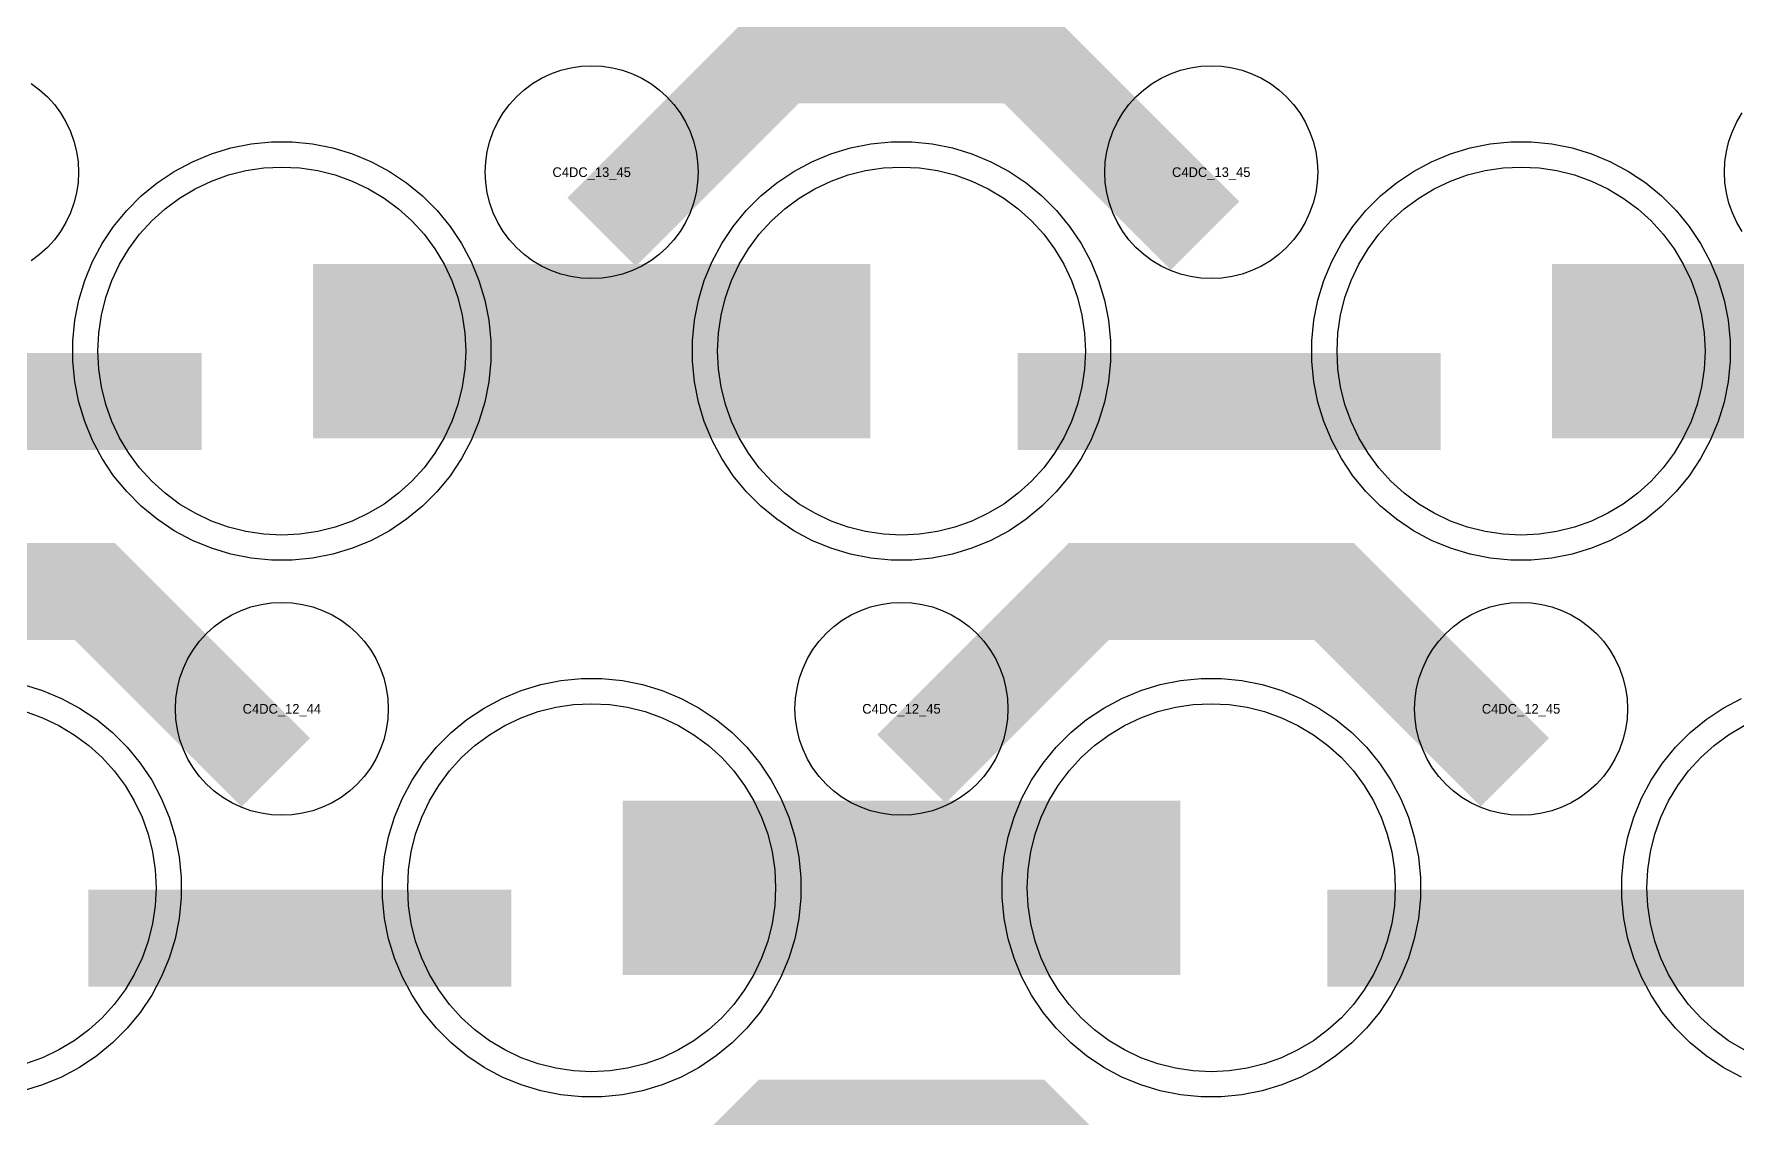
# Model space of a CAD drawing. Extents: x -11880 to 11880, y -14992 to 14992.
# Drawn here: x 2256 to 2695.8, y -13236.2 to -12956.4 of the extents above; entities that cross this region are included whole.
import ezdxf
from ezdxf.enums import TextEntityAlignment as Align

# ---------------------------------------------------------------- set-up
doc = ezdxf.new("R2010")
doc.units = 0
doc.header["$MEASUREMENT"] = 0
for name, color, linetype in [('GDS_775_DT_237', 138, 'CONTINUOUS'), ('RDL1_FS', 34, 'CONTINUOUS'), ('RDL_BS', 160, 'CONTINUOUS')]:
    doc.layers.add(name, color=color, linetype=linetype)

msp = doc.modelspace()

# ---------------------------------------------------------------- linework, layer by layer
at = {"layer": 'RDL1_FS'}
for points in [[(2320, -13085.739), (2315.343, -13085.51), (2310.732, -13084.826), (2306.209, -13083.694), (2301.819, -13082.122), (2297.605, -13080.13), (2293.605, -13077.732), (2289.86, -13074.954), (2286.406, -13071.824), (2283.276, -13068.37), (2280.498, -13064.625), (2278.1, -13060.625), (2276.108, -13056.411), (2274.536, -13052.021), (2273.404, -13047.498), (2272.72, -13042.887), (2272.491, -13038.23), (2272.72, -13033.573), (2273.404, -13028.962), (2274.536, -13024.439), (2276.108, -13020.049), (2278.1, -13015.835), (2280.498, -13011.835), (2283.276, -13008.09), (2286.406, -13004.636), (2289.86, -13001.506), (2293.605, -12998.728), (2297.605, -12996.33), (2301.819, -12994.338), (2306.209, -12992.766), (2310.732, -12991.634), (2315.343, -12990.95), (2320, -12990.721), (2324.657, -12990.95), (2329.268, -12991.634), (2333.791, -12992.766), (2338.181, -12994.338), (2342.395, -12996.33), (2346.395, -12998.728), (2350.14, -13001.506), (2353.594, -13004.636), (2356.724, -13008.09), (2359.502, -13011.835), (2361.9, -13015.835), (2363.892, -13020.049), (2365.464, -13024.439), (2366.596, -13028.962), (2367.28, -13033.573), (2367.509, -13038.23), (2367.28, -13042.887), (2366.596, -13047.498), (2365.464, -13052.021), (2363.892, -13056.411), (2361.9, -13060.625), (2359.502, -13064.625), (2356.724, -13068.37), (2353.594, -13071.824), (2350.14, -13074.954), (2346.395, -13077.732), (2342.395, -13080.13), (2338.181, -13082.122), (2333.791, -13083.694), (2329.268, -13084.826), (2324.657, -13085.51)], [(2480, -13085.739), (2475.343, -13085.51), (2470.732, -13084.826), (2466.209, -13083.694), (2461.819, -13082.122), (2457.605, -13080.13), (2453.605, -13077.732), (2449.86, -13074.954), (2446.406, -13071.824), (2443.276, -13068.37), (2440.498, -13064.625), (2438.1, -13060.625), (2436.108, -13056.411), (2434.536, -13052.021), (2433.404, -13047.498), (2432.72, -13042.887), (2432.491, -13038.23), (2432.72, -13033.573), (2433.404, -13028.962), (2434.536, -13024.439), (2436.108, -13020.049), (2438.1, -13015.835), (2440.498, -13011.835), (2443.276, -13008.09), (2446.406, -13004.636), (2449.86, -13001.506), (2453.605, -12998.728), (2457.605, -12996.33), (2461.819, -12994.338), (2466.209, -12992.766), (2470.732, -12991.634), (2475.343, -12990.95), (2480, -12990.721), (2484.657, -12990.95), (2489.268, -12991.634), (2493.791, -12992.766), (2498.181, -12994.338), (2502.395, -12996.33), (2506.395, -12998.728), (2510.14, -13001.506), (2513.594, -13004.636), (2516.724, -13008.09), (2519.502, -13011.835), (2521.9, -13015.835), (2523.892, -13020.049), (2525.464, -13024.439), (2526.596, -13028.962), (2527.28, -13033.573), (2527.509, -13038.23), (2527.28, -13042.887), (2526.596, -13047.498), (2525.464, -13052.021), (2523.892, -13056.411), (2521.9, -13060.625), (2519.502, -13064.625), (2516.724, -13068.37), (2513.594, -13071.824), (2510.14, -13074.954), (2506.395, -13077.732), (2502.395, -13080.13), (2498.181, -13082.122), (2493.791, -13083.694), (2489.268, -13084.826), (2484.657, -13085.51)], [(2640, -13085.739), (2635.343, -13085.51), (2630.732, -13084.826), (2626.209, -13083.694), (2621.819, -13082.122), (2617.605, -13080.13), (2613.605, -13077.732), (2609.86, -13074.954), (2606.406, -13071.824), (2603.276, -13068.37), (2600.498, -13064.625), (2598.1, -13060.625), (2596.108, -13056.411), (2594.536, -13052.021), (2593.404, -13047.498), (2592.72, -13042.887), (2592.491, -13038.23), (2592.72, -13033.573), (2593.404, -13028.962), (2594.536, -13024.439), (2596.108, -13020.049), (2598.1, -13015.835), (2600.498, -13011.835), (2603.276, -13008.09), (2606.406, -13004.636), (2609.86, -13001.506), (2613.605, -12998.728), (2617.605, -12996.33), (2621.819, -12994.338), (2626.209, -12992.766), (2630.732, -12991.634), (2635.343, -12990.95), (2640, -12990.721), (2644.657, -12990.95), (2649.268, -12991.634), (2653.791, -12992.766), (2658.181, -12994.338), (2662.395, -12996.33), (2666.395, -12998.728), (2670.14, -13001.506), (2673.594, -13004.636), (2676.724, -13008.09), (2679.502, -13011.835), (2681.9, -13015.835), (2683.892, -13020.049), (2685.464, -13024.439), (2686.596, -13028.962), (2687.28, -13033.573), (2687.509, -13038.23), (2687.28, -13042.887), (2686.596, -13047.498), (2685.464, -13052.021), (2683.892, -13056.411), (2681.9, -13060.625), (2679.502, -13064.625), (2676.724, -13068.37), (2673.594, -13071.824), (2670.14, -13074.954), (2666.395, -13077.732), (2662.395, -13080.13), (2658.181, -13082.122), (2653.791, -13083.694), (2649.268, -13084.826), (2644.657, -13085.51)], [(2400, -13224.304), (2395.343, -13224.075), (2390.732, -13223.391), (2386.209, -13222.259), (2381.819, -13220.687), (2377.605, -13218.695), (2373.605, -13216.297), (2369.86, -13213.519), (2366.406, -13210.389), (2363.276, -13206.935), (2360.498, -13203.19), (2358.1, -13199.19), (2356.108, -13194.976), (2354.536, -13190.586), (2353.404, -13186.063), (2352.72, -13181.452), (2352.491, -13176.795), (2352.72, -13172.138), (2353.404, -13167.527), (2354.536, -13163.004), (2356.108, -13158.614), (2358.1, -13154.4), (2360.498, -13150.4), (2363.276, -13146.655), (2366.406, -13143.201), (2369.86, -13140.071), (2373.605, -13137.293), (2377.605, -13134.895), (2381.819, -13132.903), (2386.209, -13131.331), (2390.732, -13130.199), (2395.343, -13129.515), (2400, -13129.286), (2404.657, -13129.515), (2409.268, -13130.199), (2413.791, -13131.331), (2418.181, -13132.903), (2422.395, -13134.895), (2426.395, -13137.293), (2430.14, -13140.071), (2433.594, -13143.201), (2436.724, -13146.655), (2439.502, -13150.4), (2441.9, -13154.4), (2443.892, -13158.614), (2445.464, -13163.004), (2446.596, -13167.527), (2447.28, -13172.138), (2447.509, -13176.795), (2447.28, -13181.452), (2446.596, -13186.063), (2445.464, -13190.586), (2443.892, -13194.976), (2441.9, -13199.19), (2439.502, -13203.19), (2436.724, -13206.935), (2433.594, -13210.389), (2430.14, -13213.519), (2426.395, -13216.297), (2422.395, -13218.695), (2418.181, -13220.687), (2413.791, -13222.259), (2409.268, -13223.391), (2404.657, -13224.075)], [(2560, -13224.304), (2555.343, -13224.075), (2550.732, -13223.391), (2546.209, -13222.259), (2541.819, -13220.687), (2537.605, -13218.695), (2533.605, -13216.297), (2529.86, -13213.519), (2526.406, -13210.389), (2523.276, -13206.935), (2520.498, -13203.19), (2518.1, -13199.19), (2516.108, -13194.976), (2514.536, -13190.586), (2513.404, -13186.063), (2512.72, -13181.452), (2512.491, -13176.795), (2512.72, -13172.138), (2513.404, -13167.527), (2514.536, -13163.004), (2516.108, -13158.614), (2518.1, -13154.4), (2520.498, -13150.4), (2523.276, -13146.655), (2526.406, -13143.201), (2529.86, -13140.071), (2533.605, -13137.293), (2537.605, -13134.895), (2541.819, -13132.903), (2546.209, -13131.331), (2550.732, -13130.199), (2555.343, -13129.515), (2560, -13129.286), (2564.657, -13129.515), (2569.268, -13130.199), (2573.791, -13131.331), (2578.181, -13132.903), (2582.395, -13134.895), (2586.395, -13137.293), (2590.14, -13140.071), (2593.594, -13143.201), (2596.724, -13146.655), (2599.502, -13150.4), (2601.9, -13154.4), (2603.892, -13158.614), (2605.464, -13163.004), (2606.596, -13167.527), (2607.28, -13172.138), (2607.509, -13176.795), (2607.28, -13181.452), (2606.596, -13186.063), (2605.464, -13190.586), (2603.892, -13194.976), (2601.9, -13199.19), (2599.502, -13203.19), (2596.724, -13206.935), (2593.594, -13210.389), (2590.14, -13213.519), (2586.395, -13216.297), (2582.395, -13218.695), (2578.181, -13220.687), (2573.791, -13222.259), (2569.268, -13223.391), (2564.657, -13224.075)]]:
    msp.add_lwpolyline(points, close=True, dxfattribs=at)
for points in [[(2328.002, -13038.23, 45, 45, 0), (2400.002, -13038.23, 45, 45, 0)], [(2400.002, -13038.23, 45, 45, 0), (2472.002, -13038.23, 45, 45, 0)], [(2648.002, -13038.23, 45, 45, 0), (2720.002, -13038.23, 45, 45, 0)], [(2408.002, -13176.795, 45, 45, 0), (2480.002, -13176.795, 45, 45, 0)], [(2480.002, -13176.795, 45, 45, 0), (2552.002, -13176.795, 45, 45, 0)]]:
    msp.add_lwpolyline(points, format="xyseb", dxfattribs=at)
for points in [[(2253.791, -13131.331), (2258.181, -13132.903), (2262.395, -13134.895), (2266.395, -13137.293), (2270.14, -13140.071), (2273.594, -13143.201), (2276.724, -13146.655), (2279.502, -13150.4), (2281.9, -13154.4), (2283.892, -13158.614), (2285.464, -13163.004), (2286.596, -13167.527), (2287.28, -13172.138), (2287.509, -13176.795), (2287.28, -13181.452), (2286.596, -13186.063), (2285.464, -13190.586), (2283.892, -13194.976), (2281.9, -13199.19), (2279.502, -13203.19), (2276.724, -13206.935), (2273.594, -13210.389), (2270.14, -13213.519), (2266.395, -13216.297), (2262.395, -13218.695), (2258.181, -13220.687), (2253.791, -13222.259)], [(2697.605, -13218.695), (2693.605, -13216.297), (2689.86, -13213.519), (2686.406, -13210.389), (2683.276, -13206.935), (2680.498, -13203.19), (2678.1, -13199.19), (2676.108, -13194.976), (2674.536, -13190.586), (2673.404, -13186.063), (2672.72, -13181.452), (2672.491, -13176.795), (2672.72, -13172.138), (2673.404, -13167.527), (2674.536, -13163.004), (2676.108, -13158.614), (2678.1, -13154.4), (2680.498, -13150.4), (2683.276, -13146.655), (2686.406, -13143.201), (2689.86, -13140.071), (2693.605, -13137.293), (2697.605, -13134.895)]]:
    msp.add_lwpolyline(points, dxfattribs=at)
at = {"layer": 'RDL_BS'}
for points in [[(2402.562, -13007.544, 25, 25, 0), (2448.377, -12961.729, 25, 25, 0), (2481.93, -12961.729, 25, 25, 0)], [(2558.401, -13008.443, 25, 25, 0), (2511.687, -12961.729, 25, 25, 0), (2481.929, -12961.729, 25, 25, 0)], [(2190.016, -13051.243, 25, 25, 0), (2299.281, -13051.243, 25, 25, 0)], [(2510.016, -13051.243, 25, 25, 0), (2619.281, -13051.243, 25, 25, 0)], [(2318.401, -13147.008, 25, 25, 0), (2271.687, -13100.294, 25, 25, 0), (2241.929, -13100.294, 25, 25, 0)], [(2482.562, -13146.109, 25, 25, 0), (2528.377, -13100.294, 25, 25, 0), (2561.93, -13100.294, 25, 25, 0)], [(2638.401, -13147.008, 25, 25, 0), (2591.687, -13100.294, 25, 25, 0), (2561.929, -13100.294, 25, 25, 0)], [(2270.016, -13189.808, 25, 25, 0), (2379.281, -13189.808, 25, 25, 0)], [(2590.016, -13189.808, 25, 25, 0), (2699.281, -13189.808, 25, 25, 0)], [(2402.562, -13284.674, 25, 25, 0), (2448.377, -13238.859, 25, 25, 0), (2481.93, -13238.859, 25, 25, 0)], [(2558.401, -13285.573, 25, 25, 0), (2511.687, -13238.859, 25, 25, 0), (2481.929, -13238.859, 25, 25, 0)]]:
    msp.add_lwpolyline(points, format="xyseb", dxfattribs=at)
for points in [[(2400, -13019.536), (2397.307, -13019.404), (2394.635, -13019.008), (2392.016, -13018.351), (2389.481, -13017.444), (2387.044, -13016.292), (2384.72, -13014.899), (2382.557, -13013.296), (2380.558, -13011.484), (2378.746, -13009.485), (2377.143, -13007.322), (2375.75, -13004.998), (2374.598, -13002.561), (2373.691, -13000.026), (2373.034, -12997.407), (2372.638, -12994.735), (2372.506, -12992.042), (2372.638, -12989.349), (2373.034, -12986.677), (2373.691, -12984.058), (2374.598, -12981.523), (2375.75, -12979.086), (2377.143, -12976.762), (2378.746, -12974.599), (2380.558, -12972.6), (2382.557, -12970.788), (2384.72, -12969.185), (2387.044, -12967.792), (2389.481, -12966.64), (2392.016, -12965.733), (2394.635, -12965.076), (2397.307, -12964.68), (2400, -12964.548), (2402.693, -12964.68), (2405.365, -12965.076), (2407.984, -12965.733), (2410.519, -12966.64), (2412.956, -12967.792), (2415.28, -12969.185), (2417.443, -12970.788), (2419.442, -12972.6), (2421.254, -12974.599), (2422.857, -12976.762), (2424.25, -12979.086), (2425.402, -12981.523), (2426.309, -12984.058), (2426.966, -12986.677), (2427.362, -12989.349), (2427.494, -12992.042), (2427.362, -12994.735), (2426.966, -12997.407), (2426.309, -13000.026), (2425.402, -13002.561), (2424.25, -13004.998), (2422.857, -13007.322), (2421.254, -13009.485), (2419.442, -13011.484), (2417.443, -13013.296), (2415.28, -13014.899), (2412.956, -13016.292), (2410.519, -13017.444), (2407.984, -13018.351), (2405.365, -13019.008), (2402.693, -13019.404)], [(2560, -13019.536), (2557.307, -13019.404), (2554.635, -13019.008), (2552.016, -13018.351), (2549.481, -13017.444), (2547.044, -13016.292), (2544.72, -13014.899), (2542.557, -13013.296), (2540.558, -13011.484), (2538.746, -13009.485), (2537.143, -13007.322), (2535.75, -13004.998), (2534.598, -13002.561), (2533.691, -13000.026), (2533.034, -12997.407), (2532.638, -12994.735), (2532.506, -12992.042), (2532.638, -12989.349), (2533.034, -12986.677), (2533.691, -12984.058), (2534.598, -12981.523), (2535.75, -12979.086), (2537.143, -12976.762), (2538.746, -12974.599), (2540.558, -12972.6), (2542.557, -12970.788), (2544.72, -12969.185), (2547.044, -12967.792), (2549.481, -12966.64), (2552.016, -12965.733), (2554.635, -12965.076), (2557.307, -12964.68), (2560, -12964.548), (2562.693, -12964.68), (2565.365, -12965.076), (2567.984, -12965.733), (2570.519, -12966.64), (2572.956, -12967.792), (2575.28, -12969.185), (2577.443, -12970.788), (2579.442, -12972.6), (2581.254, -12974.599), (2582.857, -12976.762), (2584.25, -12979.086), (2585.402, -12981.523), (2586.309, -12984.058), (2586.966, -12986.677), (2587.362, -12989.349), (2587.494, -12992.042), (2587.362, -12994.735), (2586.966, -12997.407), (2586.309, -13000.026), (2585.402, -13002.561), (2584.25, -13004.998), (2582.857, -13007.322), (2581.254, -13009.485), (2579.442, -13011.484), (2577.443, -13013.296), (2575.28, -13014.899), (2572.956, -13016.292), (2570.519, -13017.444), (2567.984, -13018.351), (2565.365, -13019.008), (2562.693, -13019.404)], [(2317.356, -13092.23), (2312.062, -13091.713), (2306.835, -13090.667), (2301.795, -13089.136), (2296.885, -13087.105), (2292.223, -13084.613), (2287.809, -13081.666), (2283.708, -13078.304), (2279.926, -13074.522), (2276.564, -13070.421), (2273.617, -13066.007), (2271.125, -13061.345), (2269.094, -13056.435), (2267.563, -13051.395), (2266.517, -13046.168), (2266, -13040.874), (2266, -13035.586), (2266.517, -13030.292), (2267.563, -13025.065), (2269.094, -13020.025), (2271.125, -13015.115), (2273.617, -13010.453), (2276.564, -13006.039), (2279.926, -13001.938), (2283.708, -12998.156), (2287.809, -12994.794), (2292.223, -12991.847), (2296.885, -12989.355), (2301.795, -12987.324), (2306.835, -12985.793), (2312.062, -12984.747), (2317.356, -12984.23), (2322.644, -12984.23), (2327.938, -12984.747), (2333.165, -12985.793), (2338.205, -12987.324), (2343.115, -12989.355), (2347.777, -12991.847), (2352.191, -12994.794), (2356.292, -12998.156), (2360.074, -13001.938), (2363.436, -13006.039), (2366.383, -13010.453), (2368.875, -13015.115), (2370.906, -13020.025), (2372.437, -13025.065), (2373.483, -13030.292), (2374, -13035.586), (2374, -13040.874), (2373.483, -13046.168), (2372.437, -13051.395), (2370.906, -13056.435), (2368.875, -13061.345), (2366.383, -13066.007), (2363.436, -13070.421), (2360.074, -13074.522), (2356.292, -13078.304), (2352.191, -13081.666), (2347.777, -13084.613), (2343.115, -13087.105), (2338.205, -13089.136), (2333.165, -13090.667), (2327.938, -13091.713), (2322.644, -13092.23)], [(2477.356, -13092.23), (2472.062, -13091.713), (2466.835, -13090.667), (2461.795, -13089.136), (2456.885, -13087.105), (2452.223, -13084.613), (2447.809, -13081.666), (2443.708, -13078.304), (2439.926, -13074.522), (2436.564, -13070.421), (2433.617, -13066.007), (2431.125, -13061.345), (2429.094, -13056.435), (2427.563, -13051.395), (2426.517, -13046.168), (2426, -13040.874), (2426, -13035.586), (2426.517, -13030.292), (2427.563, -13025.065), (2429.094, -13020.025), (2431.125, -13015.115), (2433.617, -13010.453), (2436.564, -13006.039), (2439.926, -13001.938), (2443.708, -12998.156), (2447.809, -12994.794), (2452.223, -12991.847), (2456.885, -12989.355), (2461.795, -12987.324), (2466.835, -12985.793), (2472.062, -12984.747), (2477.356, -12984.23), (2482.644, -12984.23), (2487.938, -12984.747), (2493.165, -12985.793), (2498.205, -12987.324), (2503.115, -12989.355), (2507.777, -12991.847), (2512.191, -12994.794), (2516.292, -12998.156), (2520.074, -13001.938), (2523.436, -13006.039), (2526.383, -13010.453), (2528.875, -13015.115), (2530.906, -13020.025), (2532.437, -13025.065), (2533.483, -13030.292), (2534, -13035.586), (2534, -13040.874), (2533.483, -13046.168), (2532.437, -13051.395), (2530.906, -13056.435), (2528.875, -13061.345), (2526.383, -13066.007), (2523.436, -13070.421), (2520.074, -13074.522), (2516.292, -13078.304), (2512.191, -13081.666), (2507.777, -13084.613), (2503.115, -13087.105), (2498.205, -13089.136), (2493.165, -13090.667), (2487.938, -13091.713), (2482.644, -13092.23)], [(2637.356, -13092.23), (2632.062, -13091.713), (2626.835, -13090.667), (2621.795, -13089.136), (2616.885, -13087.105), (2612.223, -13084.613), (2607.809, -13081.666), (2603.708, -13078.304), (2599.926, -13074.522), (2596.564, -13070.421), (2593.617, -13066.007), (2591.125, -13061.345), (2589.094, -13056.435), (2587.563, -13051.395), (2586.517, -13046.168), (2586, -13040.874), (2586, -13035.586), (2586.517, -13030.292), (2587.563, -13025.065), (2589.094, -13020.025), (2591.125, -13015.115), (2593.617, -13010.453), (2596.564, -13006.039), (2599.926, -13001.938), (2603.708, -12998.156), (2607.809, -12994.794), (2612.223, -12991.847), (2616.885, -12989.355), (2621.795, -12987.324), (2626.835, -12985.793), (2632.062, -12984.747), (2637.356, -12984.23), (2642.644, -12984.23), (2647.938, -12984.747), (2653.165, -12985.793), (2658.205, -12987.324), (2663.115, -12989.355), (2667.777, -12991.847), (2672.191, -12994.794), (2676.292, -12998.156), (2680.074, -13001.938), (2683.436, -13006.039), (2686.383, -13010.453), (2688.875, -13015.115), (2690.906, -13020.025), (2692.437, -13025.065), (2693.483, -13030.292), (2694, -13035.586), (2694, -13040.874), (2693.483, -13046.168), (2692.437, -13051.395), (2690.906, -13056.435), (2688.875, -13061.345), (2686.383, -13066.007), (2683.436, -13070.421), (2680.074, -13074.522), (2676.292, -13078.304), (2672.191, -13081.666), (2667.777, -13084.613), (2663.115, -13087.105), (2658.205, -13089.136), (2653.165, -13090.667), (2647.938, -13091.713), (2642.644, -13092.23)], [(2320, -13158.101), (2317.307, -13157.969), (2314.635, -13157.573), (2312.016, -13156.916), (2309.481, -13156.009), (2307.044, -13154.857), (2304.72, -13153.464), (2302.557, -13151.861), (2300.558, -13150.049), (2298.746, -13148.05), (2297.143, -13145.887), (2295.75, -13143.563), (2294.598, -13141.126), (2293.691, -13138.591), (2293.034, -13135.972), (2292.638, -13133.3), (2292.506, -13130.607), (2292.638, -13127.914), (2293.034, -13125.242), (2293.691, -13122.623), (2294.598, -13120.088), (2295.75, -13117.651), (2297.143, -13115.327), (2298.746, -13113.164), (2300.558, -13111.165), (2302.557, -13109.353), (2304.72, -13107.75), (2307.044, -13106.357), (2309.481, -13105.205), (2312.016, -13104.298), (2314.635, -13103.641), (2317.307, -13103.245), (2320, -13103.113), (2322.693, -13103.245), (2325.365, -13103.641), (2327.984, -13104.298), (2330.519, -13105.205), (2332.956, -13106.357), (2335.28, -13107.75), (2337.443, -13109.353), (2339.442, -13111.165), (2341.254, -13113.164), (2342.857, -13115.327), (2344.25, -13117.651), (2345.402, -13120.088), (2346.309, -13122.623), (2346.966, -13125.242), (2347.362, -13127.914), (2347.494, -13130.607), (2347.362, -13133.3), (2346.966, -13135.972), (2346.309, -13138.591), (2345.402, -13141.126), (2344.25, -13143.563), (2342.857, -13145.887), (2341.254, -13148.05), (2339.442, -13150.049), (2337.443, -13151.861), (2335.28, -13153.464), (2332.956, -13154.857), (2330.519, -13156.009), (2327.984, -13156.916), (2325.365, -13157.573), (2322.693, -13157.969)], [(2480, -13158.101), (2477.307, -13157.969), (2474.635, -13157.573), (2472.016, -13156.916), (2469.481, -13156.009), (2467.044, -13154.857), (2464.72, -13153.464), (2462.557, -13151.861), (2460.558, -13150.049), (2458.746, -13148.05), (2457.143, -13145.887), (2455.75, -13143.563), (2454.598, -13141.126), (2453.691, -13138.591), (2453.034, -13135.972), (2452.638, -13133.3), (2452.506, -13130.607), (2452.638, -13127.914), (2453.034, -13125.242), (2453.691, -13122.623), (2454.598, -13120.088), (2455.75, -13117.651), (2457.143, -13115.327), (2458.746, -13113.164), (2460.558, -13111.165), (2462.557, -13109.353), (2464.72, -13107.75), (2467.044, -13106.357), (2469.481, -13105.205), (2472.016, -13104.298), (2474.635, -13103.641), (2477.307, -13103.245), (2480, -13103.113), (2482.693, -13103.245), (2485.365, -13103.641), (2487.984, -13104.298), (2490.519, -13105.205), (2492.956, -13106.357), (2495.28, -13107.75), (2497.443, -13109.353), (2499.442, -13111.165), (2501.254, -13113.164), (2502.857, -13115.327), (2504.25, -13117.651), (2505.402, -13120.088), (2506.309, -13122.623), (2506.966, -13125.242), (2507.362, -13127.914), (2507.494, -13130.607), (2507.362, -13133.3), (2506.966, -13135.972), (2506.309, -13138.591), (2505.402, -13141.126), (2504.25, -13143.563), (2502.857, -13145.887), (2501.254, -13148.05), (2499.442, -13150.049), (2497.443, -13151.861), (2495.28, -13153.464), (2492.956, -13154.857), (2490.519, -13156.009), (2487.984, -13156.916), (2485.365, -13157.573), (2482.693, -13157.969)], [(2640, -13158.101), (2637.307, -13157.969), (2634.635, -13157.573), (2632.016, -13156.916), (2629.481, -13156.009), (2627.044, -13154.857), (2624.72, -13153.464), (2622.557, -13151.861), (2620.558, -13150.049), (2618.746, -13148.05), (2617.143, -13145.887), (2615.75, -13143.563), (2614.598, -13141.126), (2613.691, -13138.591), (2613.034, -13135.972), (2612.638, -13133.3), (2612.506, -13130.607), (2612.638, -13127.914), (2613.034, -13125.242), (2613.691, -13122.623), (2614.598, -13120.088), (2615.75, -13117.651), (2617.143, -13115.327), (2618.746, -13113.164), (2620.558, -13111.165), (2622.557, -13109.353), (2624.72, -13107.75), (2627.044, -13106.357), (2629.481, -13105.205), (2632.016, -13104.298), (2634.635, -13103.641), (2637.307, -13103.245), (2640, -13103.113), (2642.693, -13103.245), (2645.365, -13103.641), (2647.984, -13104.298), (2650.519, -13105.205), (2652.956, -13106.357), (2655.28, -13107.75), (2657.443, -13109.353), (2659.442, -13111.165), (2661.254, -13113.164), (2662.857, -13115.327), (2664.25, -13117.651), (2665.402, -13120.088), (2666.309, -13122.623), (2666.966, -13125.242), (2667.362, -13127.914), (2667.494, -13130.607), (2667.362, -13133.3), (2666.966, -13135.972), (2666.309, -13138.591), (2665.402, -13141.126), (2664.25, -13143.563), (2662.857, -13145.887), (2661.254, -13148.05), (2659.442, -13150.049), (2657.443, -13151.861), (2655.28, -13153.464), (2652.956, -13154.857), (2650.519, -13156.009), (2647.984, -13156.916), (2645.365, -13157.573), (2642.693, -13157.969)], [(2397.356, -13230.795), (2392.062, -13230.278), (2386.835, -13229.232), (2381.795, -13227.701), (2376.885, -13225.67), (2372.223, -13223.178), (2367.809, -13220.231), (2363.708, -13216.869), (2359.926, -13213.087), (2356.564, -13208.986), (2353.617, -13204.572), (2351.125, -13199.91), (2349.094, -13195), (2347.563, -13189.96), (2346.517, -13184.733), (2346, -13179.439), (2346, -13174.151), (2346.517, -13168.857), (2347.563, -13163.63), (2349.094, -13158.59), (2351.125, -13153.68), (2353.617, -13149.018), (2356.564, -13144.604), (2359.926, -13140.503), (2363.708, -13136.721), (2367.809, -13133.359), (2372.223, -13130.412), (2376.885, -13127.92), (2381.795, -13125.889), (2386.835, -13124.358), (2392.062, -13123.312), (2397.356, -13122.795), (2402.644, -13122.795), (2407.938, -13123.312), (2413.165, -13124.358), (2418.205, -13125.889), (2423.115, -13127.92), (2427.777, -13130.412), (2432.191, -13133.359), (2436.292, -13136.721), (2440.074, -13140.503), (2443.436, -13144.604), (2446.383, -13149.018), (2448.875, -13153.68), (2450.906, -13158.59), (2452.437, -13163.63), (2453.483, -13168.857), (2454, -13174.151), (2454, -13179.439), (2453.483, -13184.733), (2452.437, -13189.96), (2450.906, -13195), (2448.875, -13199.91), (2446.383, -13204.572), (2443.436, -13208.986), (2440.074, -13213.087), (2436.292, -13216.869), (2432.191, -13220.231), (2427.777, -13223.178), (2423.115, -13225.67), (2418.205, -13227.701), (2413.165, -13229.232), (2407.938, -13230.278), (2402.644, -13230.795)], [(2557.356, -13230.795), (2552.062, -13230.278), (2546.835, -13229.232), (2541.795, -13227.701), (2536.885, -13225.67), (2532.223, -13223.178), (2527.809, -13220.231), (2523.708, -13216.869), (2519.926, -13213.087), (2516.564, -13208.986), (2513.617, -13204.572), (2511.125, -13199.91), (2509.094, -13195), (2507.563, -13189.96), (2506.517, -13184.733), (2506, -13179.439), (2506, -13174.151), (2506.517, -13168.857), (2507.563, -13163.63), (2509.094, -13158.59), (2511.125, -13153.68), (2513.617, -13149.018), (2516.564, -13144.604), (2519.926, -13140.503), (2523.708, -13136.721), (2527.809, -13133.359), (2532.223, -13130.412), (2536.885, -13127.92), (2541.795, -13125.889), (2546.835, -13124.358), (2552.062, -13123.312), (2557.356, -13122.795), (2562.644, -13122.795), (2567.938, -13123.312), (2573.165, -13124.358), (2578.205, -13125.889), (2583.115, -13127.92), (2587.777, -13130.412), (2592.191, -13133.359), (2596.292, -13136.721), (2600.074, -13140.503), (2603.436, -13144.604), (2606.383, -13149.018), (2608.875, -13153.68), (2610.906, -13158.59), (2612.437, -13163.63), (2613.483, -13168.857), (2614, -13174.151), (2614, -13179.439), (2613.483, -13184.733), (2612.437, -13189.96), (2610.906, -13195), (2608.875, -13199.91), (2606.383, -13204.572), (2603.436, -13208.986), (2600.074, -13213.087), (2596.292, -13216.869), (2592.191, -13220.231), (2587.777, -13223.178), (2583.115, -13225.67), (2578.205, -13227.701), (2573.165, -13229.232), (2567.938, -13230.278), (2562.644, -13230.795)]]:
    msp.add_lwpolyline(points, close=True, dxfattribs=at)
for points in [[(2255.28, -12969.185), (2257.443, -12970.788), (2259.442, -12972.6), (2261.254, -12974.599), (2262.857, -12976.762), (2264.25, -12979.086), (2265.402, -12981.523), (2266.309, -12984.058), (2266.966, -12986.677), (2267.362, -12989.349), (2267.494, -12992.042), (2267.362, -12994.735), (2266.966, -12997.407), (2266.309, -13000.026), (2265.402, -13002.561), (2264.25, -13004.998), (2262.857, -13007.322), (2261.254, -13009.485), (2259.442, -13011.484), (2257.443, -13013.296), (2255.28, -13014.899)], [(2697.143, -13007.322), (2695.75, -13004.998), (2694.598, -13002.561), (2693.691, -13000.026), (2693.034, -12997.407), (2692.638, -12994.735), (2692.506, -12992.042), (2692.638, -12989.349), (2693.034, -12986.677), (2693.691, -12984.058), (2694.598, -12981.523), (2695.75, -12979.086), (2697.143, -12976.762)], [(2253.165, -13124.358), (2258.205, -13125.889), (2263.115, -13127.92), (2267.777, -13130.412), (2272.191, -13133.359), (2276.292, -13136.721), (2280.074, -13140.503), (2283.436, -13144.604), (2286.383, -13149.018), (2288.875, -13153.68), (2290.906, -13158.59), (2292.437, -13163.63), (2293.483, -13168.857), (2294, -13174.151), (2294, -13179.439), (2293.483, -13184.733), (2292.437, -13189.96), (2290.906, -13195), (2288.875, -13199.91), (2286.383, -13204.572), (2283.436, -13208.986), (2280.074, -13213.087), (2276.292, -13216.869), (2272.191, -13220.231), (2267.777, -13223.178), (2263.115, -13225.67), (2258.205, -13227.701), (2253.165, -13229.232)], [(2696.885, -13225.67), (2692.223, -13223.178), (2687.809, -13220.231), (2683.708, -13216.869), (2679.926, -13213.087), (2676.564, -13208.986), (2673.617, -13204.572), (2671.125, -13199.91), (2669.094, -13195), (2667.563, -13189.96), (2666.517, -13184.733), (2666, -13179.439), (2666, -13174.151), (2666.517, -13168.857), (2667.563, -13163.63), (2669.094, -13158.59), (2671.125, -13153.68), (2673.617, -13149.018), (2676.564, -13144.604), (2679.926, -13140.503), (2683.708, -13136.721), (2687.809, -13133.359), (2692.223, -13130.412), (2696.885, -13127.92)]]:
    msp.add_lwpolyline(points, dxfattribs=at)

# ---------------------------------------------------------------- texts
at = {"layer": 'GDS_775_DT_237'}
for s, p in [('C4DC_13_45', (2400, -12992.042)), ('C4DC_13_45', (2400, -12992.042)), ('C4DC_13_45', (2560, -12992.042)), ('C4DC_13_45', (2560, -12992.042)), ('C4DC_12_44', (2320, -13130.607)), ('C4DC_12_44', (2320, -13130.607)), ('C4DC_12_45', (2480, -13130.607)), ('C4DC_12_45', (2480, -13130.607)), ('C4DC_12_45', (2640, -13130.607)), ('C4DC_12_45', (2640, -13130.607))]:
    msp.add_text(s, height=2.5, dxfattribs=at).set_placement(p, align=Align.MIDDLE_CENTER)

doc.saveas('drawing.dxf')
